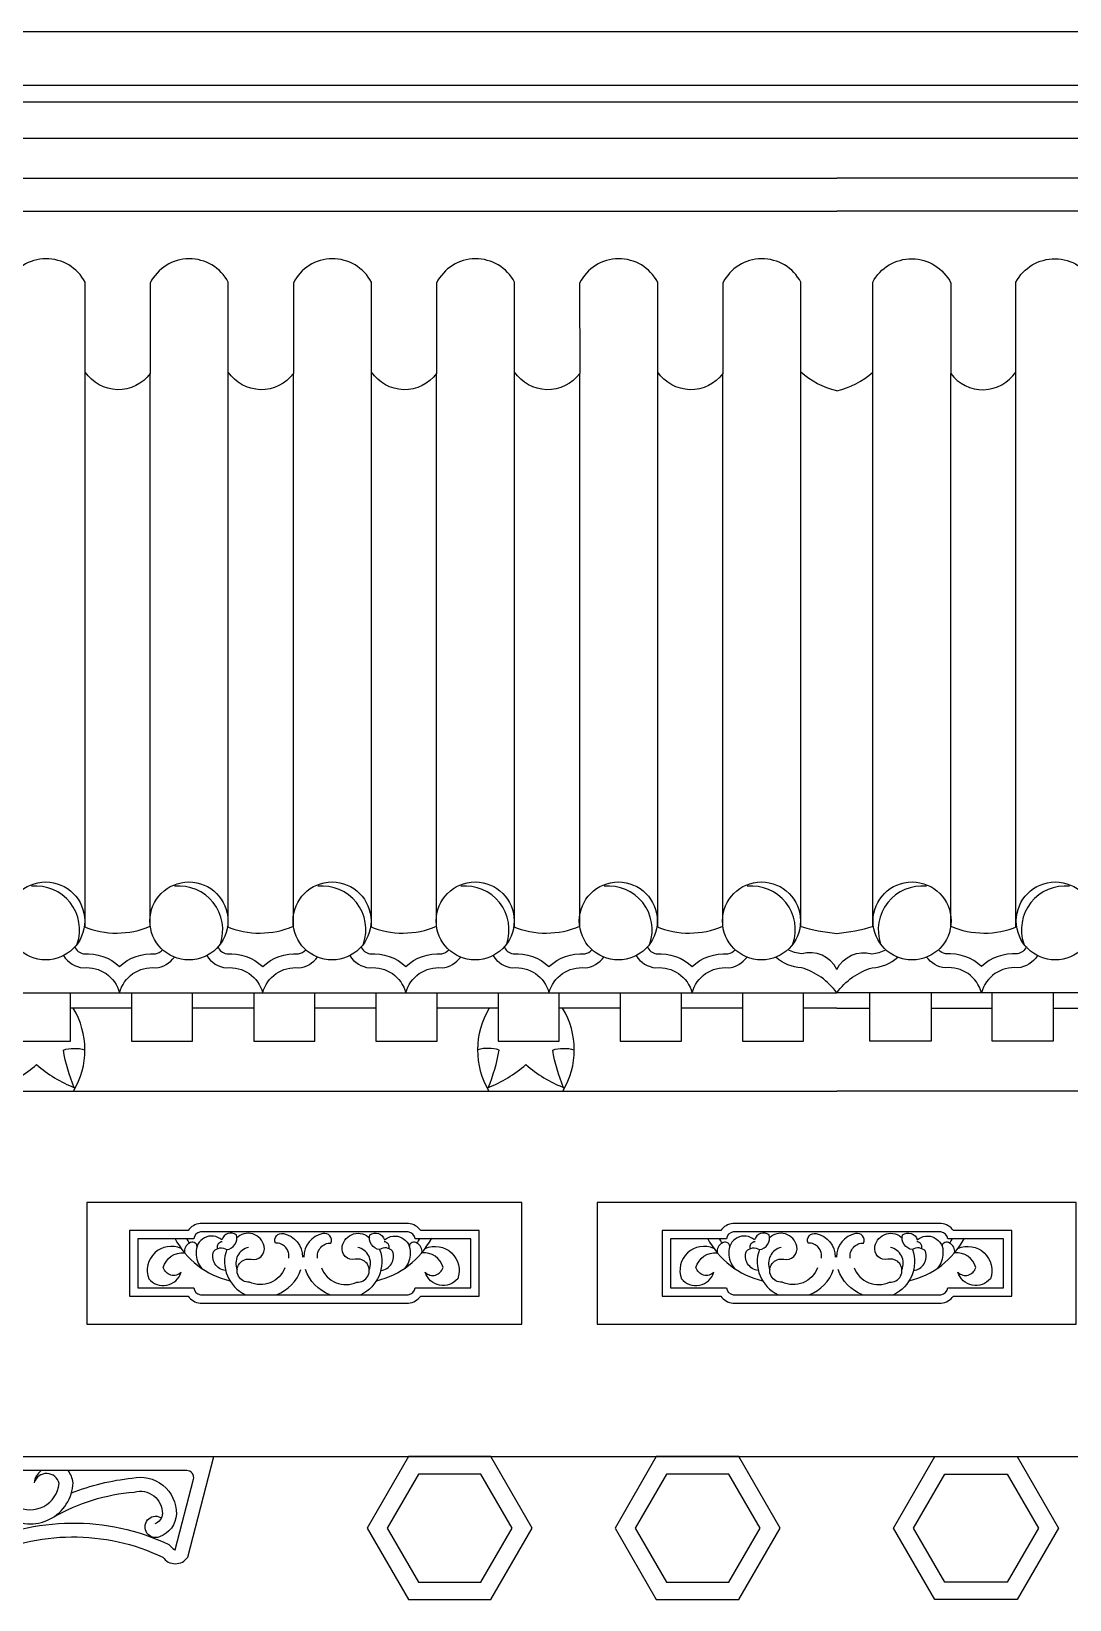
# Model space of a CAD drawing. Header units: metres. Extents: x 1709 to 7773, y 6392 to 11705.
# Drawn here: x 3397 to 4883, y 9282 to 11527 of the extents above; entities that cross this region are included whole.
import ezdxf

# ---------------------------------------------------------------- set-up
doc = ezdxf.new("R2010")
doc.units = ezdxf.units.M
for name, color, linetype in [('3', 3, 'Continuous'), ('4', 4, 'Continuous'), ('7', 7, 'Continuous')]:
    doc.layers.add(name, color=color, linetype=linetype)

msp = doc.modelspace()

# ---------------------------------------------------------------- linework, layer by layer
at = {"layer": '3'}
for p, q in [((2151.9, 11316.95), (4550, 11316.95)), ((6948.1, 11316.95), (4550, 11316.95)), ((2183.39, 11269.42), (4550, 11269.42)), ((6916.61, 11269.42), (4550, 11269.42)), ((3473.55, 10244.4), (3473.55, 11039.22)), ((3566.82, 10245.69), (3566.82, 11037.28)), ((3678.55, 10244.4), (3678.55, 11039.22)), ((3771.82, 10245.69), (3771.82, 11037.28)), ((3883.55, 10244.4), (3883.55, 11039.22)), ((3976.82, 10245.69), (3976.82, 11037.28)), ((4088.55, 10244.4), (4088.55, 11039.22)), ((4181.82, 10245.69), (4181.82, 11037.28)), ((4293.55, 10244.4), (4293.55, 11039.22)), ((4386.82, 10245.69), (4386.82, 11037.28)), ((4498.55, 10244.4), (4498.55, 11039.22)), ((4601.45, 10244.4), (4601.45, 11039.22)), ((4713.18, 10245.69), (4713.18, 11037.28)), ((4806.45, 10244.4), (4806.45, 11039.22)), ((3364.94, 10150.42), (3452.55, 10150.42)), ((3539.94, 10150.42), (3627.55, 10150.42)), ((3714.94, 10150.42), (3802.55, 10150.42)), ((3889.94, 10150.42), (3977.55, 10150.42)), ((4064.94, 10150.42), (4152.55, 10150.42)), ((4239.94, 10150.42), (4327.55, 10150.42)), ((4414.94, 10150.42), (4502.55, 10150.42)), ((4685.06, 10150.42), (4597.45, 10150.42)), ((4860.06, 10150.42), (4772.45, 10150.42)), ((3539.94, 10128.23), (3452.55, 10128.23)), ((3714.94, 10128.23), (3627.55, 10128.23)), ((3889.94, 10128.23), (3802.55, 10128.23)), ((4064.94, 10128.23), (3977.55, 10128.23)), ((4239.94, 10128.23), (4152.55, 10128.23)), ((4414.94, 10128.23), (4327.55, 10128.23)), ((4414.94, 10128.23), (4327.55, 10128.23)), ((4550, 10128.23), (4502.55, 10128.23)), ((4550, 10128.23), (4502.55, 10128.23)), ((4550, 10128.23), (4597.45, 10128.23)), ((4550, 10128.23), (4597.45, 10128.23)), ((4685.06, 10128.23), (4772.45, 10128.23)), ((4685.06, 10128.23), (4772.45, 10128.23)), ((4860.06, 10128.23), (4947.45, 10128.23)), ((2760.13, 10009.65), (4550, 10009.65)), ((6339.87, 10009.65), (4550, 10009.65))]:
    msp.add_line(p, q, dxfattribs=at)
for points in [[(6004.1, 11449.42), (4550, 11449.42), (3095.9, 11449.42)], [(6004.1, 11425.69), (4550, 11425.69), (3095.9, 11425.69)], [(6004.1, 11373.48), (4550, 11373.48), (3095.9, 11373.48)]]:
    msp.add_lwpolyline(points, dxfattribs=at)
for points in [[(3458.37, 10216.55, 0.25), (3471.46, 10206.28, -0.21), (3522.81, 10187.95, -0.21), (3574.15, 10206.28, 0.17), (3584.42, 10212.14)], [(3663.37, 10216.55, 0.25), (3676.46, 10206.28, -0.21), (3727.81, 10187.95, -0.21), (3779.15, 10206.28, 0.17), (3789.42, 10212.14)], [(3868.37, 10216.55, 0.25), (3881.46, 10206.28, -0.21), (3932.81, 10187.95, -0.21), (3984.15, 10206.28, 0.17), (3994.42, 10212.14)], [(4073.37, 10216.55, 0.25), (4086.46, 10206.28, -0.21), (4137.81, 10187.95, -0.21), (4189.15, 10206.28, 0.17), (4199.42, 10212.14)], [(4278.37, 10216.55, 0.25), (4291.46, 10206.28, -0.21), (4342.81, 10187.95, -0.21), (4394.15, 10206.28, 0.17), (4404.42, 10212.14)], [(4550, 10183.88, 0.36), (4499.74, 10206.28, -0.1), (4479.85, 10212.14)], [(4550, 10183.88, -0.36), (4600.26, 10206.28, 0.1), (4620.15, 10212.14)], [(4821.63, 10216.55, -0.25), (4808.54, 10206.28, 0.21), (4757.19, 10187.95, 0.21), (4705.85, 10206.28, -0.17), (4695.58, 10212.14)]]:
    msp.add_lwpolyline(points, format="xyb", dxfattribs=at)
for points in [[(3906.24, 9383.98), (3950.93, 9306.57), (4040.32, 9306.57), (4085.01, 9383.98), (4040.32, 9461.39), (3950.93, 9461.39)], [(4261.29, 9383.98), (4305.98, 9306.57), (4395.37, 9306.57), (4440.06, 9383.98), (4395.37, 9461.39), (4305.98, 9461.39)], [(4838.71, 9383.98), (4794.02, 9306.57), (4704.63, 9306.57), (4659.94, 9383.98), (4704.63, 9461.39), (4794.02, 9461.39)]]:
    msp.add_lwpolyline(points, close=True, dxfattribs=at)
for centre, radius, start, end in [((3518.6, 10359.49), 123.59, 247.63, 292.96), ((3723.6, 10359.49), 123.59, 247.63, 292.96), ((3928.6, 10359.49), 123.59, 247.63, 292.96), ((4133.6, 10359.49), 123.59, 247.63, 292.96), ((4338.6, 10359.49), 123.59, 247.63, 292.96), ((4574.56, 10502.3), 267.95, 253.28, 264.74), ((4525.44, 10502.3), 267.95, 275.26, 286.72), ((4761.4, 10359.49), 123.59, 247.04, 292.37)]:
    msp.add_arc(centre, radius, start, end, dxfattribs=at)
at = {"layer": '4'}
for p, q in [((3452.55, 10150.42), (3539.94, 10150.42)), ((3627.55, 10150.42), (3714.94, 10150.42)), ((3802.55, 10150.42), (3889.94, 10150.42)), ((3977.55, 10150.42), (4064.94, 10150.42)), ((4152.55, 10150.42), (4239.94, 10150.42)), ((4327.55, 10150.42), (4414.94, 10150.42)), ((4327.55, 10150.42), (4414.94, 10150.42)), ((4502.55, 10150.42), (4550, 10150.42)), ((4502.55, 10150.42), (4550, 10150.42)), ((4597.45, 10150.42), (4550, 10150.42)), ((4597.45, 10150.42), (4550, 10150.42)), ((4772.45, 10150.42), (4685.06, 10150.42)), ((4772.45, 10150.42), (4685.06, 10150.42)), ((4947.45, 10150.42), (4860.06, 10150.42)), ((2709.43, 9486.39), (6390.57, 9486.39))]:
    msp.add_line(p, q, dxfattribs=at)
for points in [[(2385.59, 11527.04), (4550, 11527.04), (6714.41, 11527.04)], [(3364.94, 10150.42), (3364.94, 10081.39), (3452.55, 10081.39), (3452.55, 10150.42)], [(3539.94, 10150.42), (3539.94, 10081.39), (3627.55, 10081.39), (3627.55, 10150.42)], [(3714.94, 10150.42), (3714.94, 10081.39), (3802.55, 10081.39), (3802.55, 10150.42)], [(3889.94, 10150.42), (3889.94, 10081.39), (3977.55, 10081.39), (3977.55, 10150.42)], [(4064.94, 10150.42), (4064.94, 10081.39), (4152.55, 10081.39), (4152.55, 10150.42)], [(4239.94, 10150.42), (4239.94, 10081.39), (4327.55, 10081.39), (4327.55, 10150.42)], [(4414.94, 10150.42), (4414.94, 10081.39), (4502.55, 10081.39), (4502.55, 10150.42)], [(4685.06, 10150.42), (4685.06, 10081.39), (4597.45, 10081.39), (4597.45, 10150.42)], [(4860.06, 10150.42), (4860.06, 10081.39), (4772.45, 10081.39), (4772.45, 10150.42)]]:
    msp.add_lwpolyline(points, dxfattribs=at)
for points in [[(3473.55, 11039.22), (3473.55, 11167.86, 0.61), (3361.72, 11166.71), (3361.82, 11037.28, -0.52), (3268.55, 11039.22)], [(3678.55, 11039.22), (3678.55, 11167.86, 0.61), (3566.72, 11166.71), (3566.82, 11037.28, -0.52), (3473.55, 11039.22)], [(3883.55, 11039.22), (3883.55, 11167.86, 0.61), (3771.72, 11166.71), (3771.82, 11037.28, -0.52), (3678.55, 11039.22)], [(4088.55, 11039.22), (4088.55, 11167.86, 0.61), (3976.72, 11166.71), (3976.82, 11037.28, -0.52), (3883.55, 11039.22)], [(4293.55, 11039.22), (4293.55, 11167.86, 0.61), (4181.72, 11166.71), (4181.82, 11037.28, -0.52), (4088.55, 11039.22)], [(4498.55, 11039.22), (4498.55, 11167.86, 0.61), (4386.72, 11166.71), (4386.82, 11037.28, -0.52), (4293.55, 11039.22)], [(4601.45, 11039.22), (4601.45, 11167.86, -0.61), (4713.28, 11166.71), (4713.18, 11037.28, 0.52), (4806.45, 11039.22)], [(4806.45, 11039.22), (4806.45, 11167.86, -0.61), (4918.28, 11166.71), (4918.18, 11037.28, 0.52), (5011.45, 11039.22)], [(4550, 11012.5, -0.13), (4498.55, 11039.22)], [(4550, 11012.5, 0.13), (4601.45, 11039.22)], [(3442.66, 10203.65, 0.23), (3470.98, 10186.17, -0.37), (3522.81, 10150.42, -0.37), (3574.63, 10186.17, 0.21), (3601.45, 10201.45)], [(3647.66, 10203.65, 0.23), (3675.98, 10186.17, -0.37), (3727.81, 10150.42, -0.37), (3779.63, 10186.17, 0.21), (3806.45, 10201.45)], [(3852.66, 10203.65, 0.23), (3880.98, 10186.17, -0.37), (3932.81, 10150.42, -0.37), (3984.63, 10186.17, 0.21), (4011.45, 10201.45)], [(4057.66, 10203.65, 0.23), (4085.98, 10186.17, -0.37), (4137.81, 10150.42, -0.37), (4189.63, 10186.17, 0.21), (4216.45, 10201.45)], [(4262.66, 10203.65, 0.23), (4290.98, 10186.17, -0.37), (4342.81, 10150.42, -0.37), (4394.63, 10186.17, 0.21), (4421.45, 10201.45)], [(4550, 10150.42, 0.17), (4499.26, 10186.17, -0.17), (4462.81, 10201.45)], [(4550, 10150.42, -0.17), (4600.74, 10186.17, 0.17), (4637.19, 10201.45)], [(4837.34, 10203.65, -0.23), (4809.02, 10186.17, 0.37), (4757.19, 10150.42, 0.37), (4705.37, 10186.17, -0.21), (4678.55, 10201.45)], [(3458.04, 10014.55, -0.06), (3442.35, 10068.53, -0.14), (3472.86, 10068.97)], [(4050.73, 10014.55, 0.06), (4066.42, 10068.53, 0.14), (4035.92, 10068.97)], [(4158.82, 10014.55, -0.06), (4143.13, 10068.53, -0.14), (4173.63, 10068.97)], [(2709.43, 9313.11), (3018.02, 9313.11, 0.3), (3043.13, 9342.37, 0.59), (3114.25, 9350.73, 0.51), (3195.83, 9344.46, -0.07), (3202.11, 9357, 0.37), (3323.44, 9340.28, -0.23), (3584.93, 9342.37, 0.53), (3620.49, 9342.37), (3657.75, 9486.39)]]:
    msp.add_lwpolyline(points, format="xyb", dxfattribs=at)
for points in [[(3476.03, 9676.21), (4099.03, 9676.21), (4099.03, 9850), (3476.03, 9850)], [(4207, 9676.21), (4893, 9676.21), (4893, 9850), (4207, 9850)]]:
    msp.add_lwpolyline(points, close=True, dxfattribs=at)
for centre in [(3417.13, 10253.32), (3622.13, 10253.32), (3827.13, 10253.32), (4032.13, 10253.32), (4237.13, 10253.32), (4442.13, 10253.32), (4657.87, 10253.32), (4862.87, 10253.32)]:
    msp.add_circle(centre, 55.84, dxfattribs=at)
for centre, radius, start, end in [((3403.03, 10240.72), 62.6, 341.05, 95.84), ((3608.03, 10240.72), 62.6, 341.05, 95.84), ((3813.03, 10240.72), 62.6, 341.05, 95.84), ((4018.03, 10240.72), 62.6, 341.05, 95.84), ((4223.03, 10240.72), 62.6, 341.05, 95.84), ((4428.03, 10240.72), 62.6, 341.05, 95.84), ((4671.97, 10240.72), 62.6, 84.16, 198.95), ((4876.97, 10240.72), 62.6, 84.16, 198.95), ((3358.27, 10068.58), 115.02, 329.18, 31.24), ((4150.5, 10068.58), 115.02, 148.76, 210.82), ((4059.05, 10068.58), 115.02, 329.18, 31.24), ((3280.96, 10188.81), 187.27, 291.48, 311.07), ((3527.04, 10188.81), 187.27, 228.93, 248.52), ((3981.74, 10188.81), 187.27, 291.48, 311.07), ((4227.81, 10188.81), 187.27, 228.93, 248.52)]:
    msp.add_arc(centre, radius, start, end, dxfattribs=at)
at = {"layer": '7'}
for points in [[(4037.88, 9716.21), (4037.88, 9810), (3954.11, 9810, 0.23), (3936.64, 9820), (3638.42, 9820, 0.23), (3620.94, 9810), (3537.18, 9810), (3537.18, 9716.21), (3620.94, 9716.21, 0.23), (3638.42, 9706.21), (3936.64, 9706.21, 0.23), (3954.11, 9716.21)], [(4800.73, 9716.21), (4800.73, 9810), (4716.97, 9810, 0.23), (4699.49, 9820), (4401.27, 9820, 0.23), (4383.79, 9810), (4300.03, 9810), (4300.03, 9716.21), (4383.79, 9716.21, 0.23), (4401.27, 9706.21), (4699.49, 9706.21, 0.23), (4716.97, 9716.21)], [(4025.88, 9728.21), (4025.88, 9798), (3946.07, 9798, 0.36), (3936.16, 9808), (3638.89, 9808, 0.36), (3628.99, 9798), (3549.18, 9798), (3549.18, 9728.21), (3628.99, 9728.21, 0.36), (3638.89, 9718.21), (3936.16, 9718.21, 0.36), (3946.07, 9728.21)], [(4788.73, 9728.21), (4788.73, 9798), (4708.92, 9798, 0.36), (4699.02, 9808), (4401.74, 9808, 0.36), (4391.84, 9798), (4312.03, 9798), (4312.03, 9728.21), (4391.84, 9728.21, 0.36), (4401.74, 9718.21), (4699.02, 9718.21, 0.36), (4708.92, 9728.21)]]:
    msp.add_lwpolyline(points, format="xyb", close=True, dxfattribs=at)
for points in [[(3674.66, 9752.72, -0.48), (3657.67, 9780.47, -0.37), (3676.29, 9782.8, 0.46), (3690.26, 9803.73, 0.53), (3669.31, 9796.75, 0.67), (3632.43, 9777.87, 0.18), (3640.55, 9755.89, 0.18)], [(3759.64, 9756.76, -0.44), (3708.88, 9736.29, -1.16), (3711.2, 9768.85, 0.55), (3729.83, 9787.45, 0.6), (3690.26, 9799.07, 0.6)], [(3765.13, 9770.7, 0.48), (3746.12, 9792.1, -0.62), (3757.57, 9805.65, -0.36), (3784.9, 9772.08)], [(3806.51, 9770.7, -0.48), (3825.52, 9792.1, 0.62), (3814.07, 9805.65, 0.36), (3786.74, 9772.08)], [(3812, 9756.76, 0.44), (3862.76, 9736.29, 1.16), (3860.44, 9768.85, -0.55), (3841.81, 9787.45, -0.6), (3881.38, 9799.07, -0.6)], [(3896.98, 9752.72, 0.48), (3913.97, 9780.47, 0.37), (3895.35, 9782.8, -0.46), (3881.38, 9803.73, -0.53), (3902.33, 9796.75, -0.67), (3939.21, 9777.87, -0.18), (3931.09, 9755.89, -0.18)], [(4437.51, 9752.72, -0.48), (4420.52, 9780.47, -0.37), (4439.14, 9782.8, 0.46), (4453.11, 9803.73, 0.53), (4432.16, 9796.75, 0.67), (4395.28, 9777.87, 0.18), (4403.4, 9755.89, 0.18)], [(4522.49, 9756.76, -0.44), (4471.73, 9736.29, -1.16), (4474.05, 9768.85, 0.55), (4492.68, 9787.45, 0.6), (4453.11, 9799.07, 0.6)], [(4527.98, 9770.7, 0.48), (4508.97, 9792.1, -0.62), (4520.42, 9805.65, -0.36), (4547.76, 9772.08)], [(4569.36, 9770.7, -0.48), (4588.37, 9792.1, 0.62), (4576.92, 9805.65, 0.36), (4549.59, 9772.08)], [(4574.85, 9756.76, 0.44), (4625.61, 9736.29, 1.16), (4623.29, 9768.85, -0.55), (4604.67, 9787.45, -0.6), (4644.24, 9799.07, -0.6)], [(4659.83, 9752.72, 0.48), (4676.82, 9780.47, 0.37), (4658.2, 9782.8, -0.46), (4644.24, 9803.73, -0.53), (4665.18, 9796.75, -0.67), (4702.06, 9777.87, -0.18), (4693.95, 9755.89, -0.18)], [(3611, 9784.46, 0.66), (3564.56, 9740.94, 0.59), (3611.11, 9750.24, -0.58), (3585.51, 9757.22, -0.36), (3615.84, 9778.28, -0.36)], [(3676.29, 9782.8, 0.39), (3703.36, 9718.21, 0.39)], [(3895.35, 9782.8, -0.39), (3868.28, 9718.21, -0.39)], [(3960.64, 9784.46, -0.66), (4007.08, 9740.94, -0.59), (3960.53, 9750.24, 0.58), (3986.13, 9757.22, 0.36), (3955.8, 9778.28, 0.36)], [(4373.85, 9784.46, 0.66), (4327.41, 9740.94, 0.59), (4373.97, 9750.24, -0.58), (4348.36, 9757.22, -0.36), (4378.69, 9778.28, -0.36)], [(4439.14, 9782.8, 0.39), (4466.21, 9718.21, 0.39)], [(4658.2, 9782.8, -0.39), (4631.14, 9718.21, -0.39)], [(4723.49, 9784.46, -0.66), (4769.93, 9740.94, -0.59), (4723.38, 9750.24, 0.58), (4748.98, 9757.22, 0.36), (4718.65, 9778.28, 0.36)], [(3747.8, 9718.21, 0.22), (3782.54, 9754.23)], [(3823.84, 9718.21, -0.22), (3789.1, 9754.23)], [(4510.65, 9718.21, 0.22), (4545.4, 9754.23)], [(4586.69, 9718.21, -0.22), (4551.95, 9754.23)], [(2882.69, 9456.39), (2882.69, 9343.11, 0.41), (2892.69, 9333.11), (3014.67, 9333.11, 0.26), (3023.27, 9344.78, -0.69), (3059.46, 9353.91, 0.59), (3095.69, 9358.17, -0.62), (3131.31, 9361.17, 0.48), (3178.47, 9355.15, -0.16), (3205.75, 9387.48, 0.46), (3313.48, 9357.67, -0.23), (3593.45, 9360.46, 0.12), (3601.54, 9353.5, 0.22), (3602.55, 9352.89), (3628.68, 9453.89, 0.49), (3619, 9466.39), (2892.69, 9466.39)], [(3242.41, 9447.26, -0.39), (3374.8, 9415.41, 0.54), (3436.3, 9447.84, 0.76), (3400.66, 9449.28)], [(3252.18, 9429.81, -0.41), (3360.32, 9400.89, 0.59), (3456.41, 9449, 0.12), (3449.33, 9466.39, 0.12)], [(3410.74, 9466.39, 0.2), (3400.48, 9448.9)], [(3454, 9434.3, -0.07), (3540.56, 9455.42, -0.49), (3604.23, 9404.07, -0.3), (3580.12, 9371.38, -1.53), (3581.44, 9399.4)], [(3428.17, 9399.79, -0.11), (3543.96, 9435.65, -0.5), (3584.24, 9404.71, -0.3), (3573.38, 9390.21, -0.3)]]:
    msp.add_lwpolyline(points, format="xyb", dxfattribs=at)
for points in [[(3877.37, 9383.98), (3936.5, 9281.57), (4054.75, 9281.57), (4113.88, 9383.98), (4054.75, 9486.39), (3936.5, 9486.39)], [(4232.42, 9383.98), (4291.55, 9281.57), (4409.8, 9281.57), (4468.93, 9383.98), (4409.8, 9486.39), (4291.55, 9486.39)], [(4867.58, 9383.98), (4808.45, 9281.57), (4690.2, 9281.57), (4631.07, 9383.98), (4690.2, 9486.39), (4808.45, 9486.39)]]:
    msp.add_lwpolyline(points, close=True, dxfattribs=at)
for centre, radius, start, end in [((3709.11, 9856.38), 121.65, 208.1, 256.55), ((3628.25, 9780.4), 12.59, 114.74, 189.69), ((3609.51, 9787.01), 14.31, 19.68, 50.15), ((3627.35, 9787.13), 6.42, 2.93, 132.89), ((3670.52, 9786.18), 7.85, 93.51, 194.76), ((3862.53, 9856.38), 121.65, 283.45, 331.9), ((3901.12, 9786.18), 7.85, 345.24, 86.49), ((3944.29, 9787.13), 6.42, 47.11, 177.07), ((3962.13, 9787.01), 14.31, 129.85, 160.32), ((3943.39, 9780.4), 12.59, 350.31, 65.26), ((4471.96, 9856.38), 121.65, 208.1, 256.55), ((4391.1, 9780.4), 12.59, 114.74, 189.69), ((4372.36, 9787.01), 14.31, 19.68, 50.15), ((4390.2, 9787.13), 6.42, 2.93, 132.89), ((4433.37, 9786.18), 7.85, 93.51, 194.76), ((4625.38, 9856.38), 121.65, 283.45, 331.9), ((4663.97, 9786.18), 7.85, 345.24, 86.49), ((4707.14, 9787.13), 6.42, 47.11, 177.07), ((4706.24, 9780.4), 12.59, 350.31, 65.26), ((4724.99, 9787.01), 14.31, 129.85, 160.32), ((3712.86, 9762.93), 23.5, 102.86, 202.54), ((3858.78, 9762.93), 23.5, 337.46, 77.14), ((4475.72, 9762.93), 23.5, 102.86, 202.54), ((4621.63, 9762.93), 23.5, 337.46, 77.14)]:
    msp.add_arc(centre, radius, start, end, dxfattribs=at)

doc.saveas('drawing.dxf')
